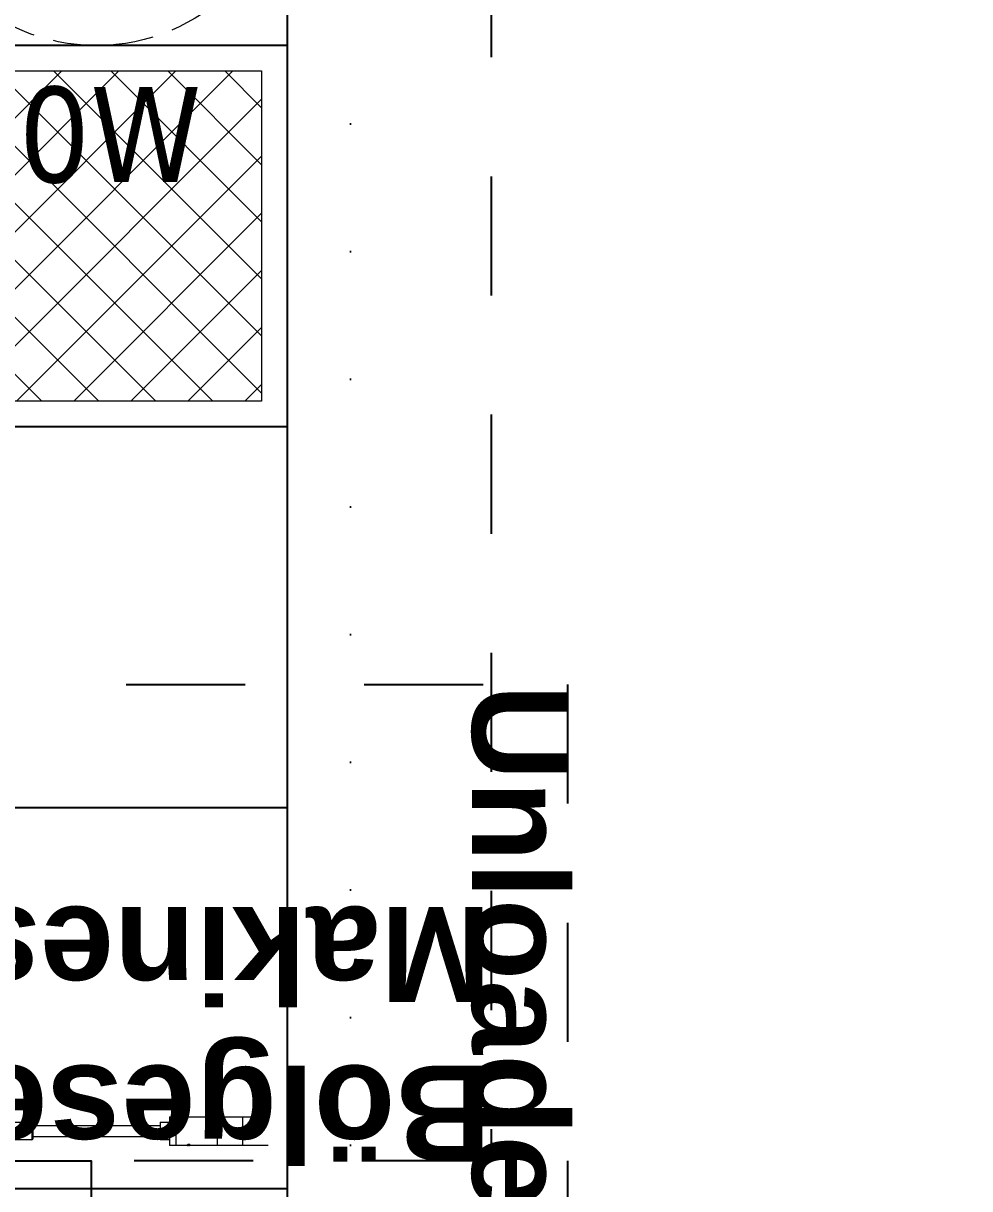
# Model space of a CAD drawing. Header units: centimetres. Extents: x 405564 to 502064, y 46284 to 60634.
# Drawn here: x 457498.2 to 457647.2, y 53782.5 to 53966 of the extents above; entities that cross this region are included whole.
import ezdxf
from ezdxf import colors
from ezdxf.entities.mleader import LeaderData, LeaderLine
from ezdxf.math import Vec2, Vec3
from ezdxf.xclip import XClip

# ---------------------------------------------------------------- set-up
doc = ezdxf.new("R2010")
doc.units = ezdxf.units.CM
doc.header["$XCLIPFRAME"] = 0
for name, pattern in [('3+1_3b$0$DASHED', [0.25, 0.125, -0.125]), ('ACAD_ISO07W100', [3, 0, -3]), ('DOT', [0.25, 0, -0.25]), ('HIDDEN', [9.525, 6.35, -3.175])]:
    doc.linetypes.add(name, pattern=pattern)
for name, color, linetype in [('---___EB_draft03_cihazlar', 8, 'Continuous'), ('0-KRCN-ASMATAVAN-130426', 8, 'Continuous'), ('AS_DOS_TERAS_UST', 8, 'ACAD_ISO07W100'), ('AS_DUV', 8, 'Continuous'), ('AS_PYZ_BINA', 8, 'Continuous')]:
    doc.layers.add(name, color=color, linetype=linetype)
for name, color, linetype, lineweight in [('0-KRCN-AYDINLATMA-130426', 8, 'Continuous', 9), ('0-KRCN-MİMARİ-220526', 8, 'Continuous', 9), ('OL_Ic', 8, 'Continuous', 9)]:
    doc.layers.add(name, color=color, linetype=linetype, lineweight=lineweight)
doc.styles.add('Kalin02', font='arialbd.ttf')
doc.styles.add('Normal_ITL', font='swissi.ttf')
doc.styles.add('TAHOMA', font='tahoma.ttf')

# ---------------------------------------------------------------- blocks, each defined once
blk = doc.blocks.new('ABB 6131-31-24-500')
at = {"layer": '0-KRCN-AYDINLATMA-130426'}
for p, q in [((-1, 4.05), (1, 4.05)), ((-0.78, 3.21), (0.82, 3.21)), ((-4.01, -0.97), (-4.01, 1.04)), ((3.23, 1.03), (-3.19, 1.03)), ((-3.19, -0.8), (-3.19, 0.8)), ((-1, -0.89), (-1, 1.03)), ((0.99, -0.89), (0.99, 1.03)), ((3.23, 0.8), (3.23, -0.8)), ((4.01, 1.04), (4.01, -0.97)), ((3.23, -0.89), (-3.19, -0.89)), ((0.82, -3.21), (-0.78, -3.21)), ((1, -3.98), (-1, -3.98))]:
    blk.add_line(p, q, dxfattribs=at)
at = {"layer": '0-KRCN-AYDINLATMA-130426', "linetype": 'HIDDEN'}
blk.add_circle((0.01, 0.03), 30, dxfattribs=at)
at = {"layer": '0-KRCN-AYDINLATMA-130426'}
for centre, radius in [((-0.52, 0.03), 0.089), ((0.01, 0.03), 0.16), ((0.53, 0.03), 0.089)]:
    blk.add_circle(centre, radius, dxfattribs=at)
for centre, radius, start, end in [((-1, 1.04), 3.01, 90, 180), ((1, 1.04), 3.01, 0, 90), ((-0.78, 0.8), 2.41, 90, 180), ((0.82, 0.8), 2.41, 0, 90), ((-1, -0.97), 3.01, 180, 270), ((-0.78, -0.8), 2.41, 180, 270), ((0.82, -0.8), 2.41, 270, 0), ((1, -0.97), 3.01, 270, 0)]:
    blk.add_arc(centre, radius, start, end, dxfattribs=at)
blk = doc.blocks.new('50W 60x60 cm  SIVA ALTI LED ARMATÜR')
at = {"layer": '0-KRCN-AYDINLATMA-130426'}
h = blk.add_hatch(dxfattribs=at)
h.set_pattern_fill('ANSI37', color=256, scale=0.2)
h.paths.add_polyline_path([(-2.6, 2.594), (2.6, 2.594), (2.6, -2.606), (-2.6, -2.606)])
for points in [[(-3, 2.994), (3, 2.994), (3, -3.007), (-3, -3.007)], [(-2.6, 2.594), (2.6, 2.594), (2.6, -2.606), (-2.6, -2.606)]]:
    blk.add_lwpolyline(points, close=True, dxfattribs=at)
at = {"layer": '0-KRCN-AYDINLATMA-130426', "insert": (-2.35, 2.344), "char_height": 1.5, "attachment_point": 1, "style": 'TAHOMA'}
blk.add_mtext_dynamic_manual_height_columns('{\\fTahoma|b0|i0|c162|p34;50W}', width=1.5, gutter_width=1.25, heights=[0], dxfattribs=at)
blk = doc.blocks.new('G$C27E741DA')
at = {"layer": '0-KRCN-AYDINLATMA-130426'}
blk.add_blockref('ABB 6131-31-24-500', (19445.67, 6858.45), dxfattribs=at)
at = {"layer": '0-KRCN-AYDINLATMA-130426', "xscale": 10, "yscale": 10, "zscale": 10}
blk.add_blockref('50W 60x60 cm  SIVA ALTI LED ARMATÜR', (19445.68, 6798.55), dxfattribs=at)
blk = doc.blocks.new('BölgeselLehimlemeMakinesi')
at = {"layer": '---___EB_draft03_cihazlar', "linetype": 'Continuous', "lineweight": 18}
for p, q in [((274276.72, -40166.54), (274280.72, -40166.54)), ((274280.72, -40166.54), (274284.72, -40166.54)), ((274284.72, -40166.54), (274289.02, -40166.54)), ((274289.02, -40166.55), (274289.02, -40166.54)), ((274289.02, -40166.54), (274289.38, -40166.54)), ((274289.06, -40166.54), (274289.02, -40166.54)), ((274289.02, -40166.54), (274289.02, -40166.54)), ((274289.34, -40166.55), (274289.02, -40166.55)), ((274289.05, -40166.67), (274289.05, -40166.65)), ((274289.06, -40166.54), (274289.17, -40166.54)), ((274289.06, -40166.54), (274289.06, -40166.54)), ((274289.1, -40166.63), (274289.1, -40166.62)), ((274289.11, -40166.69), (274289.11, -40166.68)), ((274289.22, -40166.54), (274289.17, -40166.54)), ((274289.17, -40166.54), (274289.17, -40166.54)), ((274289.17, -40166.66), (274289.17, -40166.65)), ((274289.2, -40166.67), (274289.2, -40166.65)), ((274289.22, -40166.54), (274289.34, -40166.54)), ((274289.22, -40166.54), (274289.22, -40166.54)), ((274289.23, -40166.6), (274289.23, -40166.57)), ((274289.23, -40166.57), (274289.27, -40166.57)), ((274289.27, -40166.58), (274289.23, -40166.58)), ((274289.27, -40166.6), (274289.23, -40166.6)), ((274289.27, -40166.57), (274289.27, -40166.6)), ((274289.27, -40166.7), (274289.27, -40166.68)), ((274289.28, -40166.63), (274289.28, -40166.61)), ((274289.38, -40166.54), (274289.34, -40166.54)), ((274289.34, -40166.54), (274289.34, -40166.54)), ((274289.34, -40166.57), (274289.34, -40166.55)), ((274289.38, -40166.55), (274289.34, -40166.55)), ((274289.38, -40166.57), (274289.34, -40166.57)), ((274289.35, -40166.67), (274289.35, -40166.65)), ((274289.38, -40166.54), (274291.22, -40166.54)), ((274289.38, -40166.54), (274289.38, -40166.57)), ((274289.38, -40166.54), (274289.38, -40166.54)), ((274291.22, -40166.54), (274292.22, -40166.54)), ((274292.22, -40170.72), (274292.22, -40166.54)), ((274292.22, -40167.39), (274293.72, -40167.39)), ((274293.72, -40169.99), (274293.72, -40167.39)), ((274293.72, -40167.89), (274313.72, -40167.89)), ((274313.72, -40167.62), (274313.72, -40169.8)), ((274313.92, -40167.42), (274316.97, -40167.42)), ((274313.92, -40169.97), (274313.92, -40167.42)), ((274293.72, -40170.19), (274292.22, -40170.19)), ((274292.22, -40171.05), (274292.22, -40170.72)), ((274313.72, -40169.69), (274293.72, -40169.69)), ((274293.72, -40170.19), (274293.72, -40169.99)), ((274313.72, -40169.8), (274313.72, -40169.97)), ((274313.92, -40170.17), (274313.92, -40169.97)), ((274316.97, -40170.17), (274313.92, -40170.17)), ((274280.72, -40171.04), (274276.72, -40171.04)), ((274284.72, -40171.05), (274280.72, -40171.05)), ((274291.22, -40171.04), (274284.72, -40171.04)), ((274292.22, -40171.05), (274291.22, -40171.05))]:
    blk.add_line(p, q, dxfattribs=at)
at = {"layer": '---___EB_draft03_cihazlar', "color": 1, "linetype": '3+1_3b$0$DASHED', "ltscale": 150}
blk.add_lwpolyline([(274241.57, -40164.09), (274561.57, -40164.09), (274561.57, -40544.09), (274241.57, -40544.09), (274241.57, -40164.09)], dxfattribs=at)
at = {"layer": '---___EB_draft03_cihazlar', "linetype": 'Continuous', "lineweight": 18}
for centre, start, end in [((274313.92, -40167.62), 90, 180), ((274313.92, -40169.97), 180, 270)]:
    blk.add_arc(centre, 0.2, start, end, dxfattribs=at)
at = {"layer": '---___EB_draft03_cihazlar', "linetype": 'Continuous', "lineweight": 18, "extrusion": (0, 0, -1)}
for centre, major_axis, ratio, start_param, end_param in [((274288.9, -40168.79), (-0.15, -2.25), 0.1065, 3.393839, 3.418058), ((274289.01, -40168.79), (-0.11, -2.25), 0.07761, 3.44308, 3.446869), ((274304.47, -40168.79), (-20.39, 1.18), 0.094102, 0.716143, 0.719279), ((274304.47, -40168.79), (-20.3, 1.17), 0.094102, 0.711054, 0.714223), ((274289.48, -40168.79), (0.15, -2.25), 0.1065, 2.868189, 2.89233)]:
    blk.add_ellipse(centre, major_axis=major_axis, ratio=ratio, start_param=start_param, end_param=end_param, dxfattribs=at)
at = {"layer": '---___EB_draft03_cihazlar', "linetype": 'Continuous', "lineweight": 18}
for points, knots in [([(274280.72, -40170.72), (274280.72, -40170.64), (274280.72, -40170.47), (274280.72, -40170.13), (274280.72, -40169.75), (274280.72, -40169.33), (274280.72, -40168.89), (274280.72, -40168.45), (274280.72, -40168.02), (274280.72, -40167.62), (274280.72, -40167.26), (274280.72, -40166.96), (274280.72, -40166.73), (274280.72, -40166.59), (274280.72, -40166.53), (274280.72, -40166.54), (274280.72, -40166.54)], [0, 0, 0, 0, 0.0755893, 0.1511782, 0.2267694, 0.3023556, 0.3779467, 0.4535361, 0.5291258, 0.6047136, 0.6803035, 0.7558924, 0.8314829, 0.9070722, 0.9826622, 1, 1, 1, 1]), ([(274284.72, -40171.03), (274284.72, -40171.03), (274284.72, -40171.03), (274284.72, -40170.92), (274284.72, -40170.73), (274284.72, -40170.46), (274284.72, -40170.13), (274284.72, -40169.75), (274284.72, -40169.33), (274284.72, -40168.89), (274284.72, -40168.45), (274284.72, -40168.02), (274284.72, -40167.62), (274284.72, -40167.26), (274284.72, -40166.97), (274284.72, -40166.74), (274284.72, -40166.6), (274284.72, -40166.53), (274284.72, -40166.55), (274284.72, -40166.55)], [0, 0, 0, 0, 0.048239, 0.110739, 0.173238, 0.23574, 0.298238, 0.360739, 0.423241, 0.485738, 0.548238, 0.610741, 0.67324, 0.73574, 0.798239, 0.860739, 0.92324, 0.985739, 1, 1, 1, 1]), ([(274289.02, -40166.65), (274289.02, -40166.65), (274289.02, -40166.64), (274289.04, -40166.63), (274289.07, -40166.62), (274289.09, -40166.62), (274289.1, -40166.62), (274289.1, -40166.62)], [0, 0, 0, 0, 0.345492, 0.565533, 0.787987, 0.975952, 1, 1, 1, 1]), ([(274289.1, -40166.63), (274289.09, -40166.63), (274289.07, -40166.63), (274289.04, -40166.64), (274289.02, -40166.65), (274289.02, -40166.66), (274289.02, -40166.67), (274289.02, -40166.67)], [0, 0, 0, 0, 0.224091, 0.412551, 0.644677, 0.958873, 1, 1, 1, 1]), ([(274289.11, -40166.7), (274289.1, -40166.7), (274289.08, -40166.7), (274289.06, -40166.69), (274289.04, -40166.68), (274289.02, -40166.67), (274289.02, -40166.66), (274289.02, -40166.65)], [0, 0, 0, 0, 0.140728, 0.282125, 0.481538, 0.770909, 1, 1, 1, 1]), ([(274289.11, -40166.63), (274289.1, -40166.63), (274289.09, -40166.63), (274289.07, -40166.64), (274289.06, -40166.64), (274289.05, -40166.65), (274289.05, -40166.65), (274289.05, -40166.65)], [0, 0, 0, 0, 0.249078, 0.444734, 0.639849, 0.934845, 1, 1, 1, 1]), ([(274289.05, -40166.65), (274289.05, -40166.66), (274289.06, -40166.66), (274289.07, -40166.67), (274289.08, -40166.68), (274289.1, -40166.68), (274289.1, -40166.68), (274289.11, -40166.68)], [0, 0, 0, 0, 0.3802013, 0.591264, 0.7499441, 0.9101074, 1, 1, 1, 1]), ([(274289.11, -40166.69), (274289.1, -40166.69), (274289.09, -40166.69), (274289.08, -40166.69), (274289.06, -40166.68), (274289.05, -40166.67), (274289.05, -40166.67), (274289.05, -40166.67)], [0, 0, 0, 0, 0.170064, 0.315748, 0.508039, 0.786096, 1, 1, 1, 1]), ([(274289.11, -40166.68), (274289.11, -40166.68), (274289.12, -40166.68), (274289.14, -40166.67), (274289.15, -40166.67), (274289.16, -40166.66), (274289.17, -40166.65), (274289.17, -40166.65)], [0, 0, 0, 0, 0.135388, 0.272208, 0.445479, 0.717325, 1, 1, 1, 1]), ([(274289.17, -40166.66), (274289.16, -40166.67), (274289.16, -40166.67), (274289.15, -40166.68), (274289.13, -40166.69), (274289.12, -40166.69), (274289.11, -40166.69), (274289.11, -40166.69)], [0, 0, 0, 0, 0.444247, 0.618009, 0.793368, 0.909165, 1, 1, 1, 1]), ([(274289.18, -40166.68), (274289.18, -40166.68), (274289.17, -40166.69), (274289.15, -40166.69), (274289.13, -40166.7), (274289.12, -40166.7), (274289.11, -40166.7)], [0, 0, 0, 0, 0.409354, 0.643662, 0.837475, 1, 1, 1, 1]), ([(274289.27, -40166.71), (274289.26, -40166.71), (274289.24, -40166.71), (274289.22, -40166.7), (274289.19, -40166.69), (274289.19, -40166.68), (274289.18, -40166.68), (274289.18, -40166.68)], [0, 0, 0, 0, 0.215305, 0.431679, 0.65293, 0.957718, 1, 1, 1, 1]), ([(274289.21, -40166.64), (274289.21, -40166.64), (274289.21, -40166.65), (274289.2, -40166.65), (274289.2, -40166.65), (274289.2, -40166.65)], [0, 0, 0, 0, 0.33307, 0.665452, 1, 1, 1, 1]), ([(274289.2, -40166.65), (274289.2, -40166.66), (274289.21, -40166.67), (274289.22, -40166.68), (274289.24, -40166.68), (274289.26, -40166.68), (274289.27, -40166.68), (274289.27, -40166.68)], [0, 0, 0, 0, 0.37359, 0.586376, 0.753621, 0.921584, 1, 1, 1, 1]), ([(274289.27, -40166.7), (274289.27, -40166.7), (274289.25, -40166.7), (274289.23, -40166.69), (274289.21, -40166.69), (274289.2, -40166.68), (274289.2, -40166.67), (274289.2, -40166.67)], [0, 0, 0, 0, 0.169301, 0.34022, 0.546725, 0.767104, 1, 1, 1, 1]), ([(274289.27, -40166.68), (274289.28, -40166.68), (274289.3, -40166.68), (274289.32, -40166.68), (274289.33, -40166.67), (274289.35, -40166.66), (274289.35, -40166.66), (274289.35, -40166.65)], [0, 0, 0, 0, 0.170091, 0.341584, 0.545938, 0.769788, 1, 1, 1, 1]), ([(274289.38, -40166.65), (274289.38, -40166.66), (274289.38, -40166.68), (274289.35, -40166.69), (274289.32, -40166.7), (274289.29, -40166.71), (274289.28, -40166.71), (274289.27, -40166.71)], [0, 0, 0, 0, 0.381915, 0.611301, 0.76664, 0.923331, 1, 1, 1, 1]), ([(274289.35, -40166.67), (274289.35, -40166.67), (274289.34, -40166.68), (274289.33, -40166.69), (274289.31, -40166.7), (274289.29, -40166.7), (274289.28, -40166.7), (274289.27, -40166.7)], [0, 0, 0, 0, 0.338198, 0.571885, 0.73553, 0.900147, 1, 1, 1, 1]), ([(274289.28, -40166.61), (274289.3, -40166.61), (274289.32, -40166.62), (274289.35, -40166.62), (274289.38, -40166.63), (274289.38, -40166.64), (274289.38, -40166.65), (274289.38, -40166.65)], [0, 0, 0, 0, 0.2061189, 0.4140015, 0.6419582, 0.9284317, 1, 1, 1, 1]), ([(274289.35, -40166.65), (274289.35, -40166.65), (274289.35, -40166.64), (274289.33, -40166.64), (274289.31, -40166.63), (274289.29, -40166.63), (274289.28, -40166.63)], [0, 0, 0, 0, 0.278816, 0.47983, 0.681036, 1, 1, 1, 1]), ([(274289.38, -40166.67), (274289.38, -40166.66), (274289.38, -40166.65), (274289.36, -40166.64), (274289.33, -40166.63), (274289.3, -40166.63), (274289.29, -40166.63), (274289.28, -40166.63)], [0, 0, 0, 0, 0.320471, 0.5486651, 0.7350582, 0.9218196, 1, 1, 1, 1]), ([(274291.22, -40170.72), (274291.22, -40170.64), (274291.22, -40170.47), (274291.22, -40170.13), (274291.22, -40169.75), (274291.22, -40169.33), (274291.22, -40168.89), (274291.22, -40168.45), (274291.22, -40168.02), (274291.22, -40167.62), (274291.22, -40167.26), (274291.22, -40166.96), (274291.22, -40166.73), (274291.22, -40166.59), (274291.22, -40166.53), (274291.22, -40166.54), (274291.22, -40166.54)], [0, 0, 0, 0, 0.0755893, 0.1511782, 0.2267694, 0.3023556, 0.3779467, 0.4535361, 0.5291258, 0.6047136, 0.6803035, 0.7558924, 0.8314829, 0.9070722, 0.9826622, 1, 1, 1, 1]), ([(274280.72, -40171.04), (274280.72, -40171.04), (274280.72, -40171.03), (274280.72, -40170.93), (274280.72, -40170.79), (274280.72, -40170.72)], [0, 0, 0, 0, 0.2781438, 0.63907, 1, 1, 1, 1]), ([(274291.22, -40171.04), (274291.22, -40171.04), (274291.22, -40171.03), (274291.22, -40170.93), (274291.22, -40170.79), (274291.22, -40170.72)], [0, 0, 0, 0, 0.2781438, 0.63907, 1, 1, 1, 1])]:
    blk.add_open_spline(points, degree=3, knots=knots, dxfattribs=at)
at = {"layer": '---___EB_draft03_cihazlar', "insert": (274241.57, -40164.09), "char_height": 15, "attachment_point": 1, "style": 'Kalin02'}
blk.add_mtext_dynamic_manual_height_columns('Bölgesel Lehimleme \\PMakinesi', width=590.7316, gutter_width=750, heights=[137.08], dxfattribs=at)
blk = doc.blocks.new('Unloader')
at = {"layer": '---___EB_draft03_cihazlar', "color": 1, "linetype": '3+1_3b$0$DASHED', "ltscale": 150}
blk.add_lwpolyline([(276193.87, -39690.53), (276525.87, -39690.53), (276525.87, -39961.53), (276193.87, -39961.53), (276193.87, -39690.53)], dxfattribs=at)
at = {"layer": '---___EB_draft03_cihazlar', "color": 1}
blk.add_lwpolyline([(276268.87, -39765.53), (276450.87, -39765.53), (276450.87, -39886.53), (276268.87, -39886.53), (276268.87, -39765.53)], dxfattribs=at)
at = {"layer": '---___EB_draft03_cihazlar', "insert": (276525.87, -39690.53), "char_height": 15, "attachment_point": 1, "rotation": 270, "style": 'Kalin02'}
blk.add_mtext_dynamic_manual_height_columns('Unloader', width=590.7316, gutter_width=750, heights=[137.08], dxfattribs=at)
blk = doc.blocks.new('A$Ca63a641c')
at = {"layer": 'AS_PYZ_BINA'}
ml = blk.add_multileader_mtext('Standard', dxfattribs=at)
ml.set_content('EST boyalı panel çit ve panel çit kapı (AS 51.101)', color=256, style='Normal_ITL')
ml.set_leader_properties()
ml.build(insert=Vec2(0, 0))
ml.multileader.update_dxf_attribs({"dogleg_length": 0.379, "arrow_head_size": 17.04, "scale": 75})
ctx = ml.context
ctx.base_point, ctx.scale, ctx.char_height, ctx.arrow_head_size, ctx.landing_gap_size, ctx.plane_origin = Vec3(140.51, 464.3), 75, 20, 17.04, 14.2, Vec3(92.51, 620.11)
notes = []
notes.append((ctx, [(0, (1, 1, 0), (112.11, 464.3), (1, 0), 28.4, [(0, [(68.5, 410)], 0, [])])]))
ctx.mtext.insert, ctx.mtext.width, ctx.mtext.flow_direction = Vec3(154.71, 477.51), 604.5634, 5
ml = blk.add_multileader_mtext('Standard', dxfattribs=at)
ml.set_content('{\\fSwis721 BT|b0|i0|c162|p34;Dilatasyon}', color=256, style='Normal_ITL')
ml.set_leader_properties()
ml.build(insert=Vec2(0, 0))
ml.multileader.update_dxf_attribs({"dogleg_length": 0.379, "arrow_head_size": 17.04, "scale": 75})
ctx = ml.context
ctx.base_point, ctx.scale, ctx.char_height, ctx.arrow_head_size, ctx.landing_gap_size, ctx.plane_origin = Vec3(461.24, 304.75), 75, 20, 17.04, 14.2, Vec3(548.81, 339.08)
notes.append((ctx, [(0, (1, 1, 0), (432.83, 304.75), (1, 0), 28.4, [(0, [(411.55, 361.3)], 0, [])])]))
ctx.mtext.insert, ctx.mtext.width, ctx.mtext.flow_direction = Vec3(475.44, 317.8), 129.3795, 5
for ctx, leaders in notes:
    for number, flags, end, landing, length, lines in leaders:
        leader = LeaderData()
        leader.index, (leader.has_last_leader_line, leader.has_dogleg_vector, leader.attachment_direction) = number, flags
        leader.last_leader_point, leader.dogleg_vector, leader.dogleg_length = Vec3(end), Vec3(landing), length
        for number, points, colour, breaks in lines:
            line = LeaderLine()
            line.index, line.vertices, line.color, line.breaks = number, Vec3.list(points), colors.encode_raw_color(colour), breaks
            leader.lines.append(line)
        ctx.leaders.append(leader)
blk = doc.blocks.new('A$C85dec720')
at = {"layer": 'OL_Ic'}
blk.add_blockref('A$Ca63a641c', (5315.08, 5344.25, 28.4), dxfattribs=at)
blk = doc.blocks.new('A$C6A10300A')
at = {"layer": 'AS_DOS_TERAS_UST', "linetype": 'DOT', "ltscale": 80}
blk.add_line((19485.68, -6201.45), (19485.68, -7101.45), dxfattribs=at)
at = {"layer": '---___EB_draft03_cihazlar', "rotation": 180}
blk.add_blockref('BölgeselLehimlemeMakinesi', (293749.41, -47011.2), dxfattribs=at)
at = {"layer": '---___EB_draft03_cihazlar'}
blk.add_blockref('Unloader', (-257006.04, 32918.43), dxfattribs=at)
at = {"layer": 'AS_DUV'}
ref = blk.add_blockref('A$C85dec720', (28900.96, -17748.98), dxfattribs=dict(at, rotation=105.0255580063709))
XClip(ref).set_block_clipping_path([(6220.3367769278, 6783.7313721173), (4126.4071464743, -1017.0000000052), (7354.8298234051, -1883.5969356479), (9448.7594538586, 5917.1344364745)])

msp = doc.modelspace()

# ---------------------------------------------------------------- linework, layer by layer
at = {"layer": '0-KRCN-ASMATAVAN-130426'}
for p, q in [((457539.75, 54322.56), (457539.75, 53542.56)), ((456759.75, 53962.56), (457539.75, 53962.56)), ((456759.75, 53902.56), (457539.75, 53902.56)), ((456759.75, 53842.56), (457539.75, 53842.56)), ((456759.75, 53782.56), (457539.75, 53782.56))]:
    msp.add_line(p, q, dxfattribs=at)

# ---------------------------------------------------------------- block references
at = {"layer": '0-KRCN-AYDINLATMA-130426'}
msp.add_blockref('G$C27E741DA', (438064.07, 47134.02), dxfattribs=at)

# ---------------------------------------------------------------- next in the draw order: block references
at = {"layer": '0-KRCN-MİMARİ-220526'}
msp.add_blockref('A$C6A10300A', (438064.07, 60634.02), dxfattribs=at)

doc.saveas('drawing.dxf')
